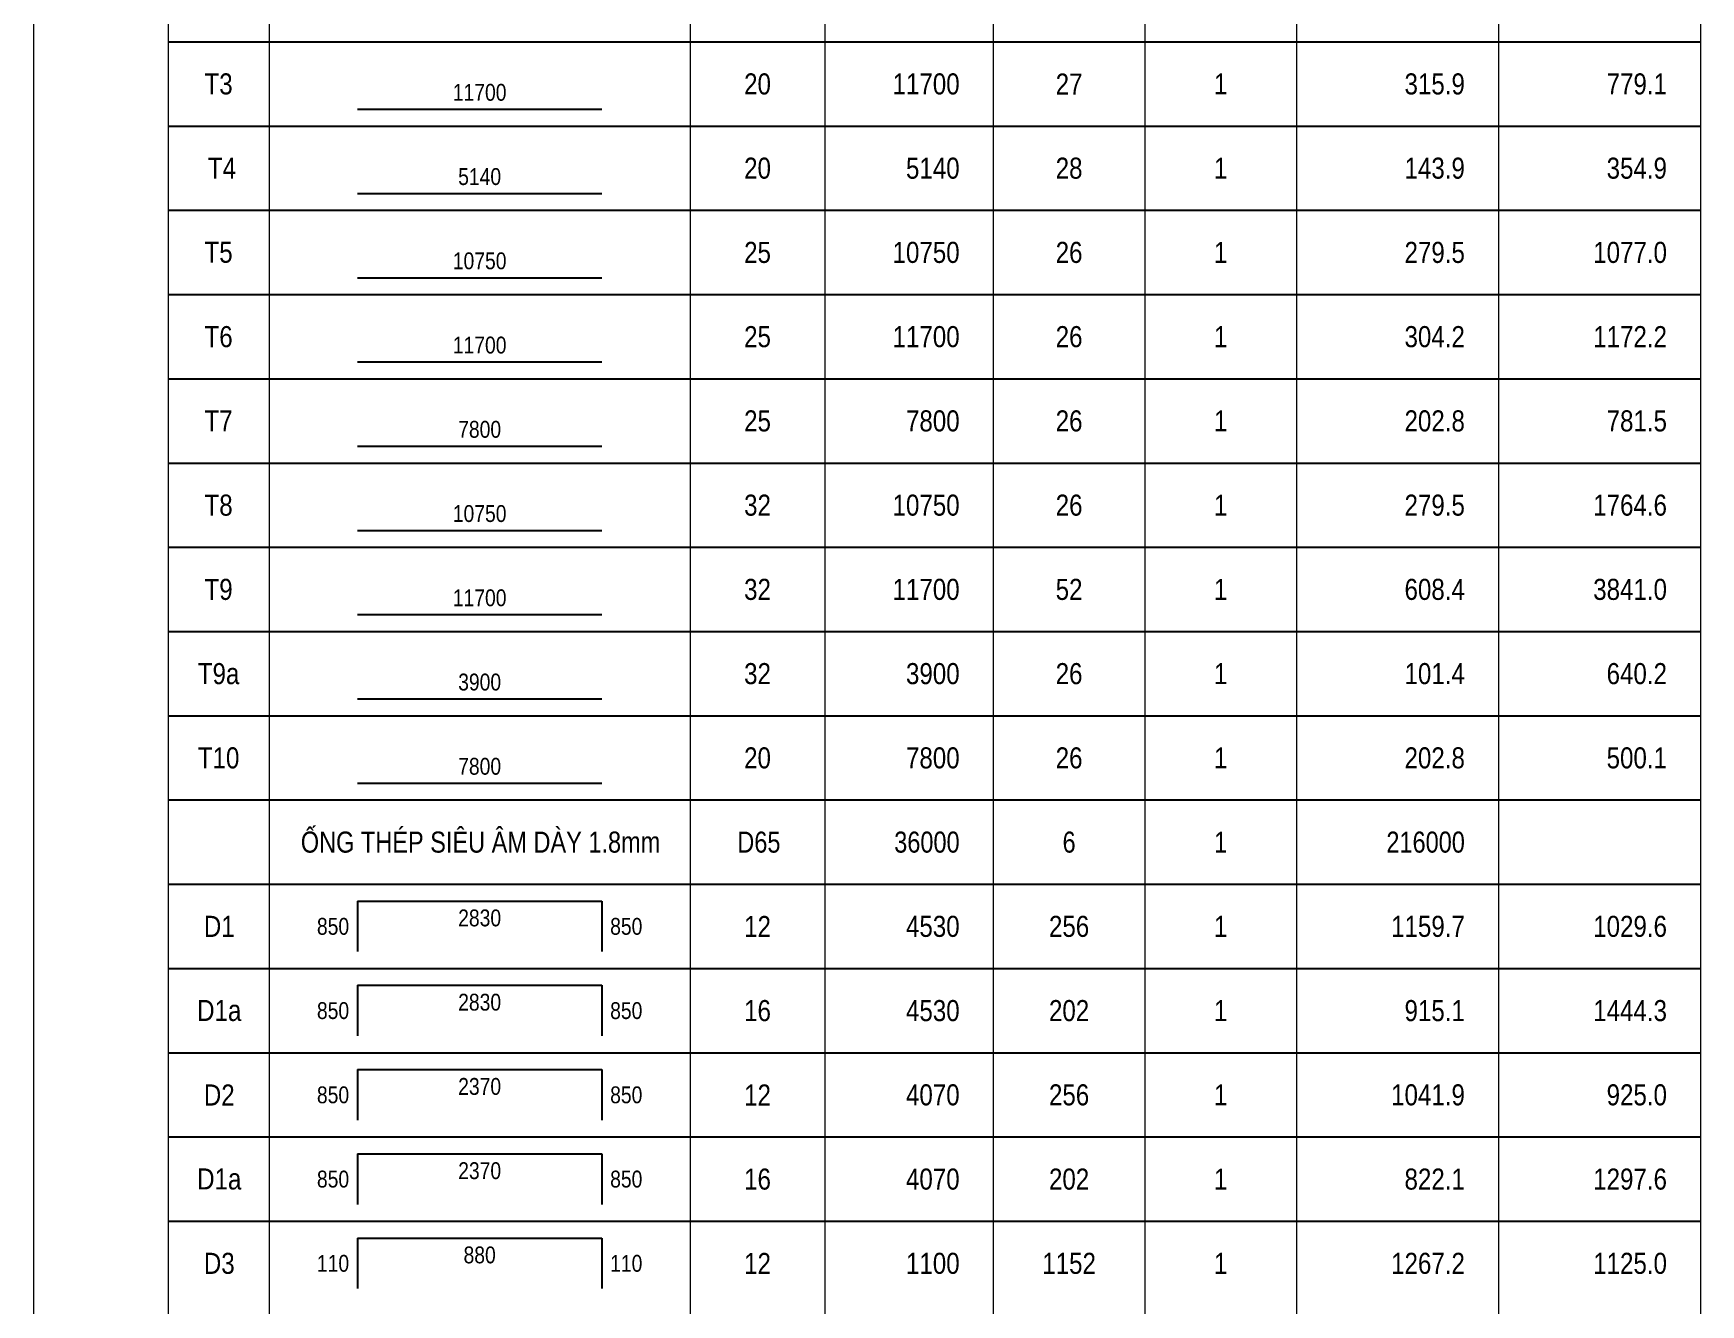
# Model space of a CAD drawing. Header units: millimetres. Extents: x -143483 to 1166745, y -1448440 to -1202244.
# Drawn here: x 521557 to 538057, y -1412249 to -1399673 of the extents above; entities that cross this region are included whole.
import ezdxf
from ezdxf.enums import TextEntityAlignment as Align

# ---------------------------------------------------------------- set-up
doc = ezdxf.new("R2010")
doc.units = ezdxf.units.MM
doc.header["$LTSCALE"] = 30
doc.layers.get('0').update_dxf_attribs({"lineweight": 9})
for name, color, linetype in [('ccu11-Text', 31, 'Continuous'), ('ccu12-Dai', 6, 'Continuous'), ('ccu12-Manh', 8, 'Continuous'), ('TEXT', 31, 'Continuous'), ('THEP', 4, 'Continuous')]:
    doc.layers.add(name, color=color, linetype=linetype)
doc.styles.add('Arial Narrow', font='ARIALN.TTF')
doc.styles.add('ccu11_simli', font='vnsimli.shx', dxfattribs={"width": 0.8})
doc.styles.add('ccu12-Arial', font='arial_0.ttf', dxfattribs={"width": 0.8})
doc.styles.add('ROMANS', font='arial_0.ttf', dxfattribs={"width": 0.8})

# ---------------------------------------------------------------- blocks, each defined once
blk = doc.blocks.new('TK_1')
at = {"layer": 'THEP'}
blk.add_lwpolyline([(2250, -800), (5150, -800)], dxfattribs=at)
at = {"layer": 'TEXT', "style": 'ROMANS', "width": 0.8}
for tag, p in [('SH', (600, -500)), ('DK', (7000, -500)), ('SL', (10700, -500)), ('SCK', (12500, -500))]:
    blk.add_attdef(tag, text='', height=250, dxfattribs=at).set_placement(p, align=Align.MIDDLE)
for tag, p in [('L', (9400, -500)), ('LA', (15400, -500)), ('KL', (17800, -500))]:
    blk.add_attdef(tag, text='', height=250, dxfattribs=at).set_placement(p, align=Align.MIDDLE_RIGHT)
blk.add_attdef('L1', text='', height=200, dxfattribs=at).set_placement((3700, -700), align=Align.CENTER)
blk = doc.blocks.new('TK_3')
at = {"layer": 'THEP'}
for p, q in [((2250, -200), (2250, -800)), ((5150, -200), (5150, -800))]:
    blk.add_line(p, q, dxfattribs=at)
blk.add_lwpolyline([(2250, -200), (5150, -200)], dxfattribs=at)
at = {"layer": 'TEXT', "style": 'ccu11_simli', "width": 0.8}
for tag, p in [('SH', (608, -500)), ('DK', (7000, -500)), ('SL', (10700, -500)), ('SCK', (12500, -500))]:
    blk.add_attdef(tag, text='', height=250, dxfattribs=at).set_placement(p, align=Align.MIDDLE)
blk.add_attdef('L2', text='', height=200, dxfattribs=at).set_placement((3700, -300), align=Align.TOP_CENTER)
for tag, height, p in [('L', 250, (9400, -500)), ('LA', 250, (15400, -500)), ('KL', 250, (17800, -500)), ('L1', 200, (2150, -500))]:
    blk.add_attdef(tag, text='', height=height, dxfattribs=at).set_placement(p, align=Align.MIDDLE_RIGHT)
blk.add_attdef('L3', text='', height=200, dxfattribs=at).set_placement((5250, -500), align=Align.MIDDLE_LEFT)

msp = doc.modelspace()

# ---------------------------------------------------------------- linework, layer by layer
for p, q in [((521557.22, -1386756.62), (521557.22, -1413923.29)), ((522890.56, -1386756.62), (522890.56, -1413923.29)), ((523890.56, -1386756.62), (523890.56, -1413923.29)), ((528057.22, -1386756.62), (528057.22, -1413923.29)), ((529390.56, -1386756.62), (529390.56, -1413923.29)), ((531057.22, -1386756.62), (531057.22, -1413923.29)), ((532557.22, -1386756.62), (532557.22, -1413923.29)), ((534057.22, -1386756.62), (534057.22, -1413923.29)), ((536057.22, -1386756.62), (536057.22, -1413923.29)), ((538057.22, -1386756.62), (538057.22, -1413923.29))]:
    msp.add_line(p, q)
at = {"layer": 'ccu12-Manh'}
for p, q in [((522890.56, -1399756.63), (538057.22, -1399756.63)), ((522890.56, -1400589.96), (538057.22, -1400589.96)), ((522890.56, -1401423.29), (538057.22, -1401423.29)), ((522890.56, -1402256.63), (538057.22, -1402256.63)), ((522890.56, -1403089.96), (538057.22, -1403089.96)), ((522890.56, -1403923.29), (538057.22, -1403923.29)), ((522890.56, -1404756.63), (538057.22, -1404756.63)), ((522890.56, -1405589.96), (538057.22, -1405589.96)), ((522890.56, -1405589.96), (538057.22, -1405589.96)), ((522890.56, -1406423.29), (538057.22, -1406423.29)), ((522890.56, -1407256.63), (538057.22, -1407256.63)), ((522890.56, -1408089.96), (538057.22, -1408089.96)), ((522890.56, -1408923.29), (538057.22, -1408923.29)), ((522890.56, -1409756.63), (538057.22, -1409756.63)), ((522890.56, -1410589.96), (538057.22, -1410589.96)), ((522890.56, -1411423.29), (538057.22, -1411423.29))]:
    msp.add_line(p, q, dxfattribs=at)

# ---------------------------------------------------------------- block references
at = {"layer": 'ccu12-Dai', "ltscale": 10000}
ref = msp.add_blockref('TK_1', (522890.56, -1399756.63), dxfattribs=dict(at, xscale=0.833333338333486, yscale=0.833333338333486, zscale=0.833333338333486))
ref.add_attrib('SH', 'T3', dxfattribs={"layer": 'TEXT', "color": 1, "ltscale": 10000, "height": 208.333, "style": 'Arial Narrow'}).set_placement((523390.56, -1400173.29), align=Align.MIDDLE)
ref.add_attrib('DK', '20', dxfattribs={"layer": 'TEXT', "color": 1, "ltscale": 10000, "height": 208.333, "style": 'Arial Narrow'}).set_placement((528723.89, -1400173.29), align=Align.MIDDLE)
ref.add_attrib('L', '11700', dxfattribs={"layer": 'TEXT', "ltscale": 10000, "height": 208.333, "style": 'Arial Narrow'}).set_placement((530723.89, -1400173.29), align=Align.MIDDLE_RIGHT)
ref.add_attrib('SL', '27', dxfattribs={"layer": 'TEXT', "color": 1, "ltscale": 10000, "height": 208.333, "style": 'Arial Narrow'}).set_placement((531807.22, -1400173.29), align=Align.MIDDLE)
ref.add_attrib('SCK', '1', dxfattribs={"layer": 'TEXT', "color": 1, "ltscale": 10000, "height": 208.33, "style": 'Arial Narrow'}).set_placement((533307.22, -1400173.29), align=Align.MIDDLE)
ref.add_attrib('LA', '315.9', dxfattribs={"layer": 'TEXT', "ltscale": 10000, "height": 208.333, "style": 'Arial Narrow'}).set_placement((535723.89, -1400173.29), align=Align.MIDDLE_RIGHT)
ref.add_attrib('KL', '779.1', dxfattribs={"layer": 'TEXT', "ltscale": 10000, "height": 208.333, "style": 'Arial Narrow'}).set_placement((537723.89, -1400173.29), align=Align.MIDDLE_RIGHT)
ref.add_attrib('L1', '11700', dxfattribs={"layer": 'TEXT', "ltscale": 10000, "height": 166.667, "style": 'Arial Narrow'}).set_placement((525973.89, -1400339.96), align=Align.CENTER)
ref = msp.add_blockref('TK_1', (522890.56, -1400589.96), dxfattribs=dict(at, xscale=0.833333338333486, yscale=0.833333338333486, zscale=0.833333338333486))
ref.add_attrib('SH', ' T4', dxfattribs={"layer": 'TEXT', "color": 1, "ltscale": 10000, "height": 208.333, "style": 'Arial Narrow'}).set_placement((523390.56, -1401006.63), align=Align.MIDDLE)
ref.add_attrib('DK', '20', dxfattribs={"layer": 'TEXT', "color": 1, "ltscale": 10000, "height": 208.333, "style": 'Arial Narrow'}).set_placement((528723.89, -1401006.63), align=Align.MIDDLE)
ref.add_attrib('L', '5140', dxfattribs={"layer": 'TEXT', "ltscale": 10000, "height": 208.333, "style": 'Arial Narrow'}).set_placement((530723.89, -1401006.63), align=Align.MIDDLE_RIGHT)
ref.add_attrib('SL', '28', dxfattribs={"layer": 'TEXT', "color": 1, "ltscale": 10000, "height": 208.333, "style": 'Arial Narrow'}).set_placement((531807.22, -1401006.63), align=Align.MIDDLE)
ref.add_attrib('SCK', '1', dxfattribs={"layer": 'TEXT', "color": 1, "ltscale": 10000, "height": 208.33, "style": 'Arial Narrow'}).set_placement((533307.22, -1401006.63), align=Align.MIDDLE)
ref.add_attrib('LA', '143.9', dxfattribs={"layer": 'TEXT', "ltscale": 10000, "height": 208.333, "style": 'Arial Narrow'}).set_placement((535723.89, -1401006.63), align=Align.MIDDLE_RIGHT)
ref.add_attrib('KL', '354.9', dxfattribs={"layer": 'TEXT', "ltscale": 10000, "height": 208.333, "style": 'Arial Narrow'}).set_placement((537723.89, -1401006.63), align=Align.MIDDLE_RIGHT)
ref.add_attrib('L1', '5140', dxfattribs={"layer": 'TEXT', "ltscale": 10000, "height": 166.667, "style": 'Arial Narrow'}).set_placement((525973.89, -1401173.29), align=Align.CENTER)
ref = msp.add_blockref('TK_1', (522890.56, -1401423.29), dxfattribs=dict(at, xscale=0.833333338333486, yscale=0.833333338333486, zscale=0.833333338333486))
ref.add_attrib('SH', 'T5', dxfattribs={"layer": 'TEXT', "color": 1, "ltscale": 10000, "height": 208.333, "style": 'Arial Narrow'}).set_placement((523390.56, -1401839.96), align=Align.MIDDLE)
ref.add_attrib('DK', '25', dxfattribs={"layer": 'TEXT', "color": 1, "ltscale": 10000, "height": 208.333, "style": 'Arial Narrow'}).set_placement((528723.89, -1401839.96), align=Align.MIDDLE)
ref.add_attrib('L', '10750', dxfattribs={"layer": 'TEXT', "ltscale": 10000, "height": 208.333, "style": 'Arial Narrow'}).set_placement((530723.89, -1401839.96), align=Align.MIDDLE_RIGHT)
ref.add_attrib('SL', '26', dxfattribs={"layer": 'TEXT', "color": 1, "ltscale": 10000, "height": 208.333, "style": 'Arial Narrow'}).set_placement((531807.22, -1401839.96), align=Align.MIDDLE)
ref.add_attrib('SCK', '1', dxfattribs={"layer": 'TEXT', "color": 1, "ltscale": 10000, "height": 208.33, "style": 'Arial Narrow'}).set_placement((533307.22, -1401839.96), align=Align.MIDDLE)
ref.add_attrib('LA', '279.5', dxfattribs={"layer": 'TEXT', "ltscale": 10000, "height": 208.333, "style": 'Arial Narrow'}).set_placement((535723.89, -1401839.96), align=Align.MIDDLE_RIGHT)
ref.add_attrib('KL', '1077.0', dxfattribs={"layer": 'TEXT', "ltscale": 10000, "height": 208.333, "style": 'Arial Narrow'}).set_placement((537723.89, -1401839.96), align=Align.MIDDLE_RIGHT)
ref.add_attrib('L1', '10750', dxfattribs={"layer": 'TEXT', "ltscale": 10000, "height": 166.667, "style": 'Arial Narrow'}).set_placement((525973.89, -1402006.63), align=Align.CENTER)
ref = msp.add_blockref('TK_1', (522890.56, -1402256.63), dxfattribs=dict(at, xscale=0.833333338333486, yscale=0.833333338333486, zscale=0.833333338333486))
ref.add_attrib('SH', 'T6', dxfattribs={"layer": 'TEXT', "color": 1, "ltscale": 10000, "height": 208.333, "style": 'Arial Narrow'}).set_placement((523390.56, -1402673.29), align=Align.MIDDLE)
ref.add_attrib('DK', '25', dxfattribs={"layer": 'TEXT', "color": 1, "ltscale": 10000, "height": 208.333, "style": 'Arial Narrow'}).set_placement((528723.89, -1402673.29), align=Align.MIDDLE)
ref.add_attrib('L', '11700', dxfattribs={"layer": 'TEXT', "ltscale": 10000, "height": 208.333, "style": 'Arial Narrow'}).set_placement((530723.89, -1402673.29), align=Align.MIDDLE_RIGHT)
ref.add_attrib('SL', '26', dxfattribs={"layer": 'TEXT', "color": 1, "ltscale": 10000, "height": 208.333, "style": 'Arial Narrow'}).set_placement((531807.22, -1402673.29), align=Align.MIDDLE)
ref.add_attrib('SCK', '1', dxfattribs={"layer": 'TEXT', "color": 1, "ltscale": 10000, "height": 208.33, "style": 'Arial Narrow'}).set_placement((533307.22, -1402673.29), align=Align.MIDDLE)
ref.add_attrib('LA', '304.2', dxfattribs={"layer": 'TEXT', "ltscale": 10000, "height": 208.333, "style": 'Arial Narrow'}).set_placement((535723.89, -1402673.29), align=Align.MIDDLE_RIGHT)
ref.add_attrib('KL', '1172.2', dxfattribs={"layer": 'TEXT', "ltscale": 10000, "height": 208.333, "style": 'Arial Narrow'}).set_placement((537723.89, -1402673.29), align=Align.MIDDLE_RIGHT)
ref.add_attrib('L1', '11700', dxfattribs={"layer": 'TEXT', "ltscale": 10000, "height": 166.667, "style": 'Arial Narrow'}).set_placement((525973.89, -1402839.96), align=Align.CENTER)
ref = msp.add_blockref('TK_1', (522890.56, -1403089.96), dxfattribs=dict(at, xscale=0.833333338333486, yscale=0.833333338333486, zscale=0.833333338333486))
ref.add_attrib('SH', 'T7', dxfattribs={"layer": 'TEXT', "color": 1, "ltscale": 10000, "height": 208.333, "style": 'Arial Narrow'}).set_placement((523390.56, -1403506.63), align=Align.MIDDLE)
ref.add_attrib('DK', '25', dxfattribs={"layer": 'TEXT', "color": 1, "ltscale": 10000, "height": 208.333, "style": 'Arial Narrow'}).set_placement((528723.89, -1403506.63), align=Align.MIDDLE)
ref.add_attrib('L', '7800', dxfattribs={"layer": 'TEXT', "ltscale": 10000, "height": 208.333, "style": 'Arial Narrow'}).set_placement((530723.89, -1403506.63), align=Align.MIDDLE_RIGHT)
ref.add_attrib('SL', '26', dxfattribs={"layer": 'TEXT', "color": 1, "ltscale": 10000, "height": 208.333, "style": 'Arial Narrow'}).set_placement((531807.22, -1403506.63), align=Align.MIDDLE)
ref.add_attrib('SCK', '1', dxfattribs={"layer": 'TEXT', "color": 1, "ltscale": 10000, "height": 208.33, "style": 'Arial Narrow'}).set_placement((533307.22, -1403506.63), align=Align.MIDDLE)
ref.add_attrib('LA', '202.8', dxfattribs={"layer": 'TEXT', "ltscale": 10000, "height": 208.333, "style": 'Arial Narrow'}).set_placement((535723.89, -1403506.63), align=Align.MIDDLE_RIGHT)
ref.add_attrib('KL', '781.5', dxfattribs={"layer": 'TEXT', "ltscale": 10000, "height": 208.333, "style": 'Arial Narrow'}).set_placement((537723.89, -1403506.63), align=Align.MIDDLE_RIGHT)
ref.add_attrib('L1', '7800', dxfattribs={"layer": 'TEXT', "ltscale": 10000, "height": 166.667, "style": 'Arial Narrow'}).set_placement((525973.89, -1403673.29), align=Align.CENTER)
ref = msp.add_blockref('TK_1', (522890.56, -1403923.29), dxfattribs=dict(at, xscale=0.833333338333486, yscale=0.833333338333486, zscale=0.833333338333486))
ref.add_attrib('SH', 'T8', dxfattribs={"layer": 'TEXT', "color": 1, "ltscale": 10000, "height": 208.333, "style": 'Arial Narrow'}).set_placement((523390.56, -1404339.96), align=Align.MIDDLE)
ref.add_attrib('DK', '32', dxfattribs={"layer": 'TEXT', "color": 1, "ltscale": 10000, "height": 208.333, "style": 'Arial Narrow'}).set_placement((528723.89, -1404339.96), align=Align.MIDDLE)
ref.add_attrib('L', '10750', dxfattribs={"layer": 'TEXT', "ltscale": 10000, "height": 208.333, "style": 'Arial Narrow'}).set_placement((530723.89, -1404339.96), align=Align.MIDDLE_RIGHT)
ref.add_attrib('SL', '26', dxfattribs={"layer": 'TEXT', "color": 1, "ltscale": 10000, "height": 208.333, "style": 'Arial Narrow'}).set_placement((531807.22, -1404339.96), align=Align.MIDDLE)
ref.add_attrib('SCK', '1', dxfattribs={"layer": 'TEXT', "color": 1, "ltscale": 10000, "height": 208.33, "style": 'Arial Narrow'}).set_placement((533307.22, -1404339.96), align=Align.MIDDLE)
ref.add_attrib('LA', '279.5', dxfattribs={"layer": 'TEXT', "ltscale": 10000, "height": 208.333, "style": 'Arial Narrow'}).set_placement((535723.89, -1404339.96), align=Align.MIDDLE_RIGHT)
ref.add_attrib('KL', '1764.6', dxfattribs={"layer": 'TEXT', "ltscale": 10000, "height": 208.333, "style": 'Arial Narrow'}).set_placement((537723.89, -1404339.96), align=Align.MIDDLE_RIGHT)
ref.add_attrib('L1', '10750', dxfattribs={"layer": 'TEXT', "ltscale": 10000, "height": 166.667, "style": 'Arial Narrow'}).set_placement((525973.89, -1404506.63), align=Align.CENTER)
ref = msp.add_blockref('TK_1', (522890.56, -1404756.63), dxfattribs=dict(at, xscale=0.833333338333486, yscale=0.833333338333486, zscale=0.833333338333486))
ref.add_attrib('SH', 'T9', dxfattribs={"layer": 'TEXT', "color": 1, "ltscale": 10000, "height": 208.333, "style": 'Arial Narrow'}).set_placement((523390.56, -1405173.29), align=Align.MIDDLE)
ref.add_attrib('DK', '32', dxfattribs={"layer": 'TEXT', "color": 1, "ltscale": 10000, "height": 208.333, "style": 'Arial Narrow'}).set_placement((528723.89, -1405173.29), align=Align.MIDDLE)
ref.add_attrib('L', '11700', dxfattribs={"layer": 'TEXT', "ltscale": 10000, "height": 208.333, "style": 'Arial Narrow'}).set_placement((530723.89, -1405173.29), align=Align.MIDDLE_RIGHT)
ref.add_attrib('SL', '52', dxfattribs={"layer": 'TEXT', "color": 1, "ltscale": 10000, "height": 208.333, "style": 'Arial Narrow'}).set_placement((531807.22, -1405173.29), align=Align.MIDDLE)
ref.add_attrib('SCK', '1', dxfattribs={"layer": 'TEXT', "color": 1, "ltscale": 10000, "height": 208.33, "style": 'Arial Narrow'}).set_placement((533307.22, -1405173.29), align=Align.MIDDLE)
ref.add_attrib('LA', '608.4', dxfattribs={"layer": 'TEXT', "ltscale": 10000, "height": 208.333, "style": 'Arial Narrow'}).set_placement((535723.89, -1405173.29), align=Align.MIDDLE_RIGHT)
ref.add_attrib('KL', '3841.0', dxfattribs={"layer": 'TEXT', "ltscale": 10000, "height": 208.333, "style": 'Arial Narrow'}).set_placement((537723.89, -1405173.29), align=Align.MIDDLE_RIGHT)
ref.add_attrib('L1', '11700', dxfattribs={"layer": 'TEXT', "ltscale": 10000, "height": 166.667, "style": 'Arial Narrow'}).set_placement((525973.89, -1405339.96), align=Align.CENTER)
ref = msp.add_blockref('TK_1', (522890.56, -1405589.96), dxfattribs=dict(at, xscale=0.833333338333486, yscale=0.833333338333486, zscale=0.833333338333486))
ref.add_attrib('SH', 'T9a', dxfattribs={"layer": 'TEXT', "color": 1, "ltscale": 10000, "height": 208.333, "style": 'Arial Narrow'}).set_placement((523390.56, -1406006.63), align=Align.MIDDLE)
ref.add_attrib('DK', '32', dxfattribs={"layer": 'TEXT', "color": 1, "ltscale": 10000, "height": 208.333, "style": 'Arial Narrow'}).set_placement((528723.89, -1406006.63), align=Align.MIDDLE)
ref.add_attrib('L', '3900', dxfattribs={"layer": 'TEXT', "ltscale": 10000, "height": 208.333, "style": 'Arial Narrow'}).set_placement((530723.89, -1406006.63), align=Align.MIDDLE_RIGHT)
ref.add_attrib('SL', '26', dxfattribs={"layer": 'TEXT', "color": 1, "ltscale": 10000, "height": 208.333, "style": 'Arial Narrow'}).set_placement((531807.22, -1406006.63), align=Align.MIDDLE)
ref.add_attrib('SCK', '1', dxfattribs={"layer": 'TEXT', "color": 1, "ltscale": 10000, "height": 208.33, "style": 'Arial Narrow'}).set_placement((533307.22, -1406006.63), align=Align.MIDDLE)
ref.add_attrib('LA', '101.4', dxfattribs={"layer": 'TEXT', "ltscale": 10000, "height": 208.333, "style": 'Arial Narrow'}).set_placement((535723.89, -1406006.63), align=Align.MIDDLE_RIGHT)
ref.add_attrib('KL', '640.2', dxfattribs={"layer": 'TEXT', "ltscale": 10000, "height": 208.333, "style": 'Arial Narrow'}).set_placement((537723.89, -1406006.63), align=Align.MIDDLE_RIGHT)
ref.add_attrib('L1', '3900', dxfattribs={"layer": 'TEXT', "ltscale": 10000, "height": 166.667, "style": 'Arial Narrow'}).set_placement((525973.89, -1406173.29), align=Align.CENTER)
ref = msp.add_blockref('TK_1', (522890.56, -1406423.29), dxfattribs=dict(at, xscale=0.833333338333486, yscale=0.833333338333486, zscale=0.833333338333486))
ref.add_attrib('SH', 'T10', dxfattribs={"layer": 'TEXT', "color": 1, "ltscale": 10000, "height": 208.333, "style": 'Arial Narrow'}).set_placement((523390.56, -1406839.96), align=Align.MIDDLE)
ref.add_attrib('DK', '20', dxfattribs={"layer": 'TEXT', "color": 1, "ltscale": 10000, "height": 208.333, "style": 'Arial Narrow'}).set_placement((528723.89, -1406839.96), align=Align.MIDDLE)
ref.add_attrib('L', '7800', dxfattribs={"layer": 'TEXT', "ltscale": 10000, "height": 208.333, "style": 'Arial Narrow'}).set_placement((530723.89, -1406839.96), align=Align.MIDDLE_RIGHT)
ref.add_attrib('SL', '26', dxfattribs={"layer": 'TEXT', "color": 1, "ltscale": 10000, "height": 208.333, "style": 'Arial Narrow'}).set_placement((531807.22, -1406839.96), align=Align.MIDDLE)
ref.add_attrib('SCK', '1', dxfattribs={"layer": 'TEXT', "color": 1, "ltscale": 10000, "height": 208.33, "style": 'Arial Narrow'}).set_placement((533307.22, -1406839.96), align=Align.MIDDLE)
ref.add_attrib('LA', '202.8', dxfattribs={"layer": 'TEXT', "ltscale": 10000, "height": 208.333, "style": 'Arial Narrow'}).set_placement((535723.89, -1406839.96), align=Align.MIDDLE_RIGHT)
ref.add_attrib('KL', '500.1', dxfattribs={"layer": 'TEXT', "ltscale": 10000, "height": 208.333, "style": 'Arial Narrow'}).set_placement((537723.89, -1406839.96), align=Align.MIDDLE_RIGHT)
ref.add_attrib('L1', '7800', dxfattribs={"layer": 'TEXT', "ltscale": 10000, "height": 166.667, "style": 'Arial Narrow'}).set_placement((525973.89, -1407006.63), align=Align.CENTER)
ref = msp.add_blockref('TK_3', (522890.56, -1408089.96), dxfattribs=dict(at, xscale=0.833333338333486, yscale=0.833333338333486, zscale=0.833333338333486))
ref.add_attrib('SH', 'D1', dxfattribs={"layer": 'TEXT', "color": 1, "ltscale": 10000, "height": 208.333, "style": 'Arial Narrow'}).set_placement((523397.22, -1408506.63), align=Align.MIDDLE)
ref.add_attrib('DK', '12', dxfattribs={"layer": 'TEXT', "color": 1, "ltscale": 10000, "height": 208.333, "style": 'Arial Narrow'}).set_placement((528723.89, -1408506.63), align=Align.MIDDLE)
ref.add_attrib('L', '4530', dxfattribs={"layer": 'TEXT', "ltscale": 10000, "height": 208.333, "style": 'Arial Narrow'}).set_placement((530723.89, -1408506.63), align=Align.MIDDLE_RIGHT)
ref.add_attrib('SL', '256', dxfattribs={"layer": 'TEXT', "color": 1, "ltscale": 10000, "height": 208.333, "style": 'Arial Narrow'}).set_placement((531807.22, -1408506.63), align=Align.MIDDLE)
ref.add_attrib('SCK', '1', dxfattribs={"layer": 'TEXT', "color": 1, "ltscale": 10000, "height": 208.33, "style": 'Arial Narrow'}).set_placement((533307.22, -1408506.63), align=Align.MIDDLE)
ref.add_attrib('LA', '1159.7', dxfattribs={"layer": 'TEXT', "ltscale": 10000, "height": 208.333, "style": 'Arial Narrow'}).set_placement((535723.89, -1408506.63), align=Align.MIDDLE_RIGHT)
ref.add_attrib('KL', '1029.6', dxfattribs={"layer": 'TEXT', "ltscale": 10000, "height": 208.333, "style": 'Arial Narrow'}).set_placement((537723.89, -1408506.63), align=Align.MIDDLE_RIGHT)
ref.add_attrib('L1', '850', dxfattribs={"layer": 'TEXT', "ltscale": 10000, "height": 166.667, "style": 'Arial Narrow'}).set_placement((524682.22, -1408506.63), align=Align.MIDDLE_RIGHT)
ref.add_attrib('L2', '2830', dxfattribs={"layer": 'TEXT', "ltscale": 10000, "height": 166.667, "style": 'Arial Narrow'}).set_placement((525973.89, -1408339.96), align=Align.TOP_CENTER)
ref.add_attrib('L3', '850', dxfattribs={"layer": 'TEXT', "ltscale": 10000, "height": 166.667, "style": 'Arial Narrow'}).set_placement((527265.56, -1408506.63), align=Align.MIDDLE_LEFT)
ref = msp.add_blockref('TK_3', (522890.56, -1408923.29), dxfattribs=dict(at, xscale=0.833333338333486, yscale=0.833333338333486, zscale=0.833333338333486))
ref.add_attrib('SH', 'D1a', dxfattribs={"layer": 'TEXT', "color": 1, "ltscale": 10000, "height": 208.333, "style": 'Arial Narrow'}).set_placement((523397.22, -1409339.96), align=Align.MIDDLE)
ref.add_attrib('DK', '16', dxfattribs={"layer": 'TEXT', "color": 1, "ltscale": 10000, "height": 208.333, "style": 'Arial Narrow'}).set_placement((528723.89, -1409339.96), align=Align.MIDDLE)
ref.add_attrib('L', '4530', dxfattribs={"layer": 'TEXT', "ltscale": 10000, "height": 208.333, "style": 'Arial Narrow'}).set_placement((530723.89, -1409339.96), align=Align.MIDDLE_RIGHT)
ref.add_attrib('SL', '202', dxfattribs={"layer": 'TEXT', "color": 1, "ltscale": 10000, "height": 208.333, "style": 'Arial Narrow'}).set_placement((531807.22, -1409339.96), align=Align.MIDDLE)
ref.add_attrib('SCK', '1', dxfattribs={"layer": 'TEXT', "color": 1, "ltscale": 10000, "height": 208.33, "style": 'Arial Narrow'}).set_placement((533307.22, -1409339.96), align=Align.MIDDLE)
ref.add_attrib('LA', '915.1', dxfattribs={"layer": 'TEXT', "ltscale": 10000, "height": 208.333, "style": 'Arial Narrow'}).set_placement((535723.89, -1409339.96), align=Align.MIDDLE_RIGHT)
ref.add_attrib('KL', '1444.3', dxfattribs={"layer": 'TEXT', "ltscale": 10000, "height": 208.333, "style": 'Arial Narrow'}).set_placement((537723.89, -1409339.96), align=Align.MIDDLE_RIGHT)
ref.add_attrib('L1', '850', dxfattribs={"layer": 'TEXT', "ltscale": 10000, "height": 166.667, "style": 'Arial Narrow'}).set_placement((524682.22, -1409339.96), align=Align.MIDDLE_RIGHT)
ref.add_attrib('L2', '2830', dxfattribs={"layer": 'TEXT', "ltscale": 10000, "height": 166.667, "style": 'Arial Narrow'}).set_placement((525973.89, -1409173.29), align=Align.TOP_CENTER)
ref.add_attrib('L3', '850', dxfattribs={"layer": 'TEXT', "ltscale": 10000, "height": 166.667, "style": 'Arial Narrow'}).set_placement((527265.56, -1409339.96), align=Align.MIDDLE_LEFT)
ref = msp.add_blockref('TK_3', (522890.56, -1409756.63), dxfattribs=dict(at, xscale=0.833333338333486, yscale=0.833333338333486, zscale=0.833333338333486))
ref.add_attrib('SH', 'D2', dxfattribs={"layer": 'TEXT', "color": 1, "ltscale": 10000, "height": 208.333, "style": 'Arial Narrow'}).set_placement((523397.22, -1410173.29), align=Align.MIDDLE)
ref.add_attrib('DK', '12', dxfattribs={"layer": 'TEXT', "color": 1, "ltscale": 10000, "height": 208.333, "style": 'Arial Narrow'}).set_placement((528723.89, -1410173.29), align=Align.MIDDLE)
ref.add_attrib('L', '4070', dxfattribs={"layer": 'TEXT', "ltscale": 10000, "height": 208.333, "style": 'Arial Narrow'}).set_placement((530723.89, -1410173.29), align=Align.MIDDLE_RIGHT)
ref.add_attrib('SL', '256', dxfattribs={"layer": 'TEXT', "color": 1, "ltscale": 10000, "height": 208.333, "style": 'Arial Narrow'}).set_placement((531807.22, -1410173.29), align=Align.MIDDLE)
ref.add_attrib('SCK', '1', dxfattribs={"layer": 'TEXT', "color": 1, "ltscale": 10000, "height": 208.33, "style": 'Arial Narrow'}).set_placement((533307.22, -1410173.29), align=Align.MIDDLE)
ref.add_attrib('LA', '1041.9', dxfattribs={"layer": 'TEXT', "ltscale": 10000, "height": 208.333, "style": 'Arial Narrow'}).set_placement((535723.89, -1410173.29), align=Align.MIDDLE_RIGHT)
ref.add_attrib('KL', '925.0', dxfattribs={"layer": 'TEXT', "ltscale": 10000, "height": 208.333, "style": 'Arial Narrow'}).set_placement((537723.89, -1410173.29), align=Align.MIDDLE_RIGHT)
ref.add_attrib('L1', '850', dxfattribs={"layer": 'TEXT', "ltscale": 10000, "height": 166.667, "style": 'Arial Narrow'}).set_placement((524682.22, -1410173.29), align=Align.MIDDLE_RIGHT)
ref.add_attrib('L2', '2370', dxfattribs={"layer": 'TEXT', "ltscale": 10000, "height": 166.667, "style": 'Arial Narrow'}).set_placement((525973.89, -1410006.63), align=Align.TOP_CENTER)
ref.add_attrib('L3', '850', dxfattribs={"layer": 'TEXT', "ltscale": 10000, "height": 166.667, "style": 'Arial Narrow'}).set_placement((527265.56, -1410173.29), align=Align.MIDDLE_LEFT)
ref = msp.add_blockref('TK_3', (522890.56, -1410589.96), dxfattribs=dict(at, xscale=0.833333338333486, yscale=0.833333338333486, zscale=0.833333338333486))
ref.add_attrib('SH', 'D1a', dxfattribs={"layer": 'TEXT', "color": 1, "ltscale": 10000, "height": 208.333, "style": 'Arial Narrow'}).set_placement((523397.22, -1411006.63), align=Align.MIDDLE)
ref.add_attrib('DK', '16', dxfattribs={"layer": 'TEXT', "color": 1, "ltscale": 10000, "height": 208.333, "style": 'Arial Narrow'}).set_placement((528723.89, -1411006.63), align=Align.MIDDLE)
ref.add_attrib('L', '4070', dxfattribs={"layer": 'TEXT', "ltscale": 10000, "height": 208.333, "style": 'Arial Narrow'}).set_placement((530723.89, -1411006.63), align=Align.MIDDLE_RIGHT)
ref.add_attrib('SL', '202', dxfattribs={"layer": 'TEXT', "color": 1, "ltscale": 10000, "height": 208.333, "style": 'Arial Narrow'}).set_placement((531807.22, -1411006.63), align=Align.MIDDLE)
ref.add_attrib('SCK', '1', dxfattribs={"layer": 'TEXT', "color": 1, "ltscale": 10000, "height": 208.33, "style": 'Arial Narrow'}).set_placement((533307.22, -1411006.63), align=Align.MIDDLE)
ref.add_attrib('LA', '822.1', dxfattribs={"layer": 'TEXT', "ltscale": 10000, "height": 208.333, "style": 'Arial Narrow'}).set_placement((535723.89, -1411006.63), align=Align.MIDDLE_RIGHT)
ref.add_attrib('KL', '1297.6', dxfattribs={"layer": 'TEXT', "ltscale": 10000, "height": 208.333, "style": 'Arial Narrow'}).set_placement((537723.89, -1411006.63), align=Align.MIDDLE_RIGHT)
ref.add_attrib('L1', '850', dxfattribs={"layer": 'TEXT', "ltscale": 10000, "height": 166.667, "style": 'Arial Narrow'}).set_placement((524682.22, -1411006.63), align=Align.MIDDLE_RIGHT)
ref.add_attrib('L2', '2370', dxfattribs={"layer": 'TEXT', "ltscale": 10000, "height": 166.667, "style": 'Arial Narrow'}).set_placement((525973.89, -1410839.96), align=Align.TOP_CENTER)
ref.add_attrib('L3', '850', dxfattribs={"layer": 'TEXT', "ltscale": 10000, "height": 166.667, "style": 'Arial Narrow'}).set_placement((527265.56, -1411006.63), align=Align.MIDDLE_LEFT)
ref = msp.add_blockref('TK_3', (522890.56, -1411423.29), dxfattribs=dict(at, xscale=0.833333338333486, yscale=0.833333338333486, zscale=0.833333338333486))
ref.add_attrib('SH', 'D3', dxfattribs={"layer": 'TEXT', "color": 1, "ltscale": 10000, "height": 208.333, "style": 'Arial Narrow'}).set_placement((523397.22, -1411839.96), align=Align.MIDDLE)
ref.add_attrib('DK', '12', dxfattribs={"layer": 'TEXT', "color": 1, "ltscale": 10000, "height": 208.333, "style": 'Arial Narrow'}).set_placement((528723.89, -1411839.96), align=Align.MIDDLE)
ref.add_attrib('L', '1100', dxfattribs={"layer": 'TEXT', "ltscale": 10000, "height": 208.333, "style": 'Arial Narrow'}).set_placement((530723.89, -1411839.96), align=Align.MIDDLE_RIGHT)
ref.add_attrib('SL', '1152', dxfattribs={"layer": 'TEXT', "color": 1, "ltscale": 10000, "height": 208.333, "style": 'Arial Narrow'}).set_placement((531807.22, -1411839.96), align=Align.MIDDLE)
ref.add_attrib('SCK', '1', dxfattribs={"layer": 'TEXT', "color": 1, "ltscale": 10000, "height": 208.33, "style": 'Arial Narrow'}).set_placement((533307.22, -1411839.96), align=Align.MIDDLE)
ref.add_attrib('LA', '1267.2', dxfattribs={"layer": 'TEXT', "ltscale": 10000, "height": 208.333, "style": 'Arial Narrow'}).set_placement((535723.89, -1411839.96), align=Align.MIDDLE_RIGHT)
ref.add_attrib('KL', '1125.0', dxfattribs={"layer": 'TEXT', "ltscale": 10000, "height": 208.333, "style": 'Arial Narrow'}).set_placement((537723.89, -1411839.96), align=Align.MIDDLE_RIGHT)
ref.add_attrib('L1', '110', dxfattribs={"layer": 'TEXT', "ltscale": 10000, "height": 166.667, "style": 'Arial Narrow'}).set_placement((524682.22, -1411839.96), align=Align.MIDDLE_RIGHT)
ref.add_attrib('L2', '880', dxfattribs={"layer": 'TEXT', "ltscale": 10000, "height": 166.667, "style": 'Arial Narrow'}).set_placement((525973.89, -1411673.29), align=Align.TOP_CENTER)
ref.add_attrib('L3', '110', dxfattribs={"layer": 'TEXT', "ltscale": 10000, "height": 166.667, "style": 'Arial Narrow'}).set_placement((527265.56, -1411839.96), align=Align.MIDDLE_LEFT)

# ---------------------------------------------------------------- texts
at = {"layer": 'ccu11-Text', "linetype": 'Continuous', "style": 'ccu12-Arial', "width": 0.8}
for s, height, p in [('ỐNG THÉP SIÊU ÂM DÀY 1.8mm', 208.3333, (525982.79, -1407673.29)), ('D65', 208.333, (528737.3, -1407673.29))]:
    msp.add_text(s, height=height, dxfattribs=at).set_placement(p, align=Align.MIDDLE_CENTER)
for s, p in [('36000', (530723.89, -1407673.29)), ('216000', (535723.89, -1407673.29))]:
    msp.add_text(s, height=208.333, dxfattribs=at).set_placement(p, align=Align.MIDDLE_RIGHT)
for s, p in [('6', (531807.22, -1407673.29)), ('1', (533307.22, -1407673.29))]:
    msp.add_text(s, height=208.33, dxfattribs=at).set_placement(p, align=Align.MIDDLE)

doc.saveas('drawing.dxf')
